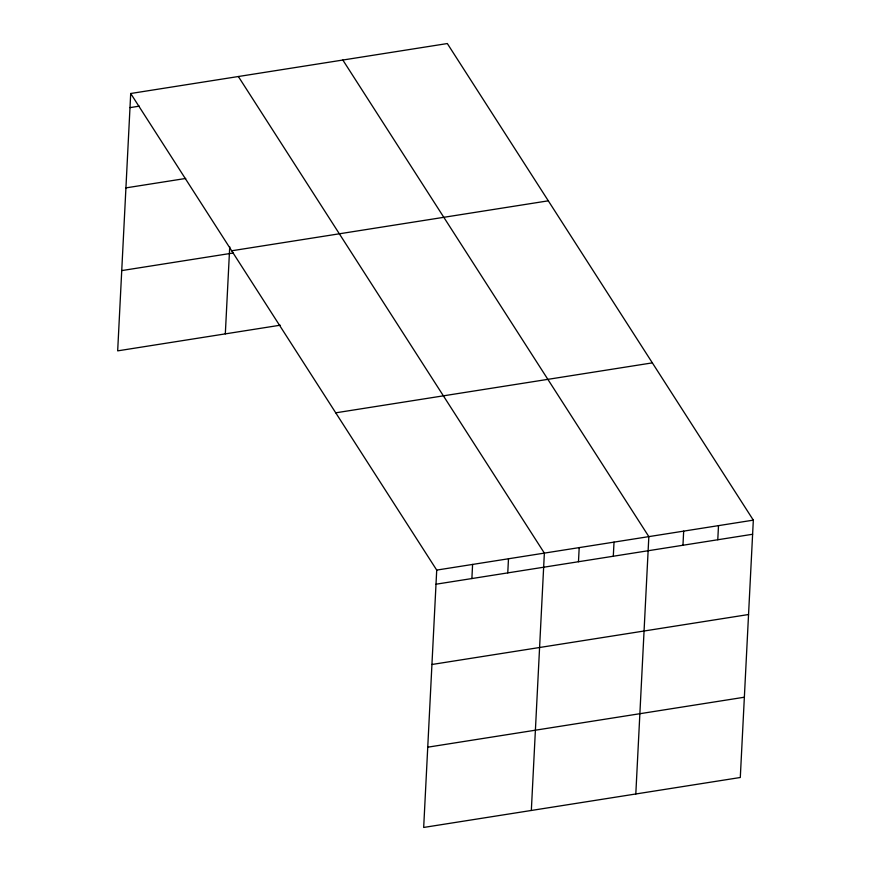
<?xml version="1.0" encoding="UTF-8"?>
<svg xmlns="http://www.w3.org/2000/svg" width="871" height="871" viewBox="0 0 871 871"><rect width="100%" height="100%" fill="white"/><g stroke="black" fill="none" stroke-linecap="round" stroke-linejoin="round"><path stroke-width="1.31" d="M130.704 93.502L436.719 570.091L423.676 827.45L740.296 777.498L753.328 520.139L447.324 43.55L130.704 93.502L117.672 350.861L280.244 325.21M225.317 333.876L229.726 246.831M471.886 578.551L472.594 564.43M507.771 572.889L508.479 558.768M531.332 810.466L544.364 553.107L238.36 76.517M578.475 561.73L579.193 547.619M613.304 556.242L614.022 542.121M635.808 793.982L648.841 536.623L342.836 60.034M682.962 545.246L683.67 531.136M717.78 539.759L718.499 525.638M129.997 107.623L139.295 106.153M125.925 187.886L185.73 178.457M231.697 250.783L548.305 200.82M121.744 270.587L233.406 252.971M335.738 412.821L652.346 362.869M436.719 570.091L753.328 520.139M436.001 584.212L752.609 534.261M431.94 664.486L748.548 614.523M427.748 747.187L744.357 697.225"/></g></svg>
